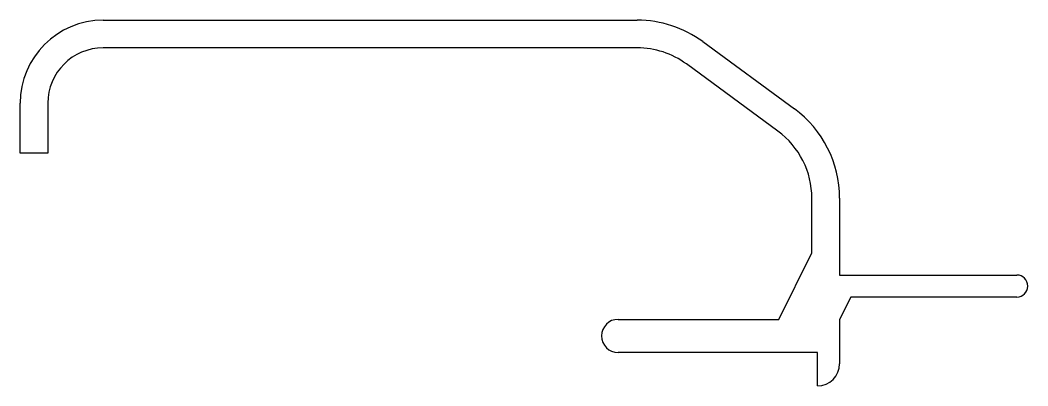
# Model space of a CAD drawing. Extents: x 678.7 to 769.7, y 546.7 to 579.7.
import ezdxf

# ---------------------------------------------------------------- set-up
doc = ezdxf.new("R2010")
doc.units = 0
doc.layers.get('0').update_dxf_attribs({"linetype": 'CONTINUOUS'})

msp = doc.modelspace()

# ---------------------------------------------------------------- linework, layer by layer
for p, q in [((686.179, 579.742), (734.405, 579.742)), ((734.405, 577.242), (686.179, 577.242)), ((740.319, 577.806), (748.592, 571.739)), ((747.114, 569.723), (738.84, 575.79)), ((678.679, 567.742), (678.679, 572.242)), ((681.179, 572.242), (681.179, 567.742)), ((681.179, 567.742), (678.679, 567.742)), ((750.179, 558.742), (750.179, 563.675)), ((752.679, 563.675), (752.679, 556.742)), ((747.179, 552.742), (750.179, 558.742)), ((752.679, 556.742), (768.679, 556.742)), ((753.679, 554.742), (752.679, 552.742)), ((768.679, 554.742), (753.679, 554.742)), ((732.679, 552.742), (747.179, 552.742)), ((752.679, 552.742), (752.679, 548.742)), ((750.679, 549.742), (732.679, 549.742)), ((750.679, 546.742), (750.679, 549.742))]:
    msp.add_line(p, q)
for centre, radius, start, end in [((686.179, 572.242), 7.5, 90, 180), ((734.405, 569.742), 10, 53.74616, 90), ((686.179, 572.242), 5, 90, 180), ((734.405, 569.742), 7.5, 53.74616, 90), ((742.679, 563.675), 10, 360, 53.74616), ((742.679, 563.675), 7.5, 0, 53.74616), ((768.679, 555.742), 1, 270, 90), ((732.679, 551.242), 1.5, 90, 270), ((750.679, 548.742), 2, 270, 0)]:
    msp.add_arc(centre, radius, start, end)

doc.saveas('drawing.dxf')
